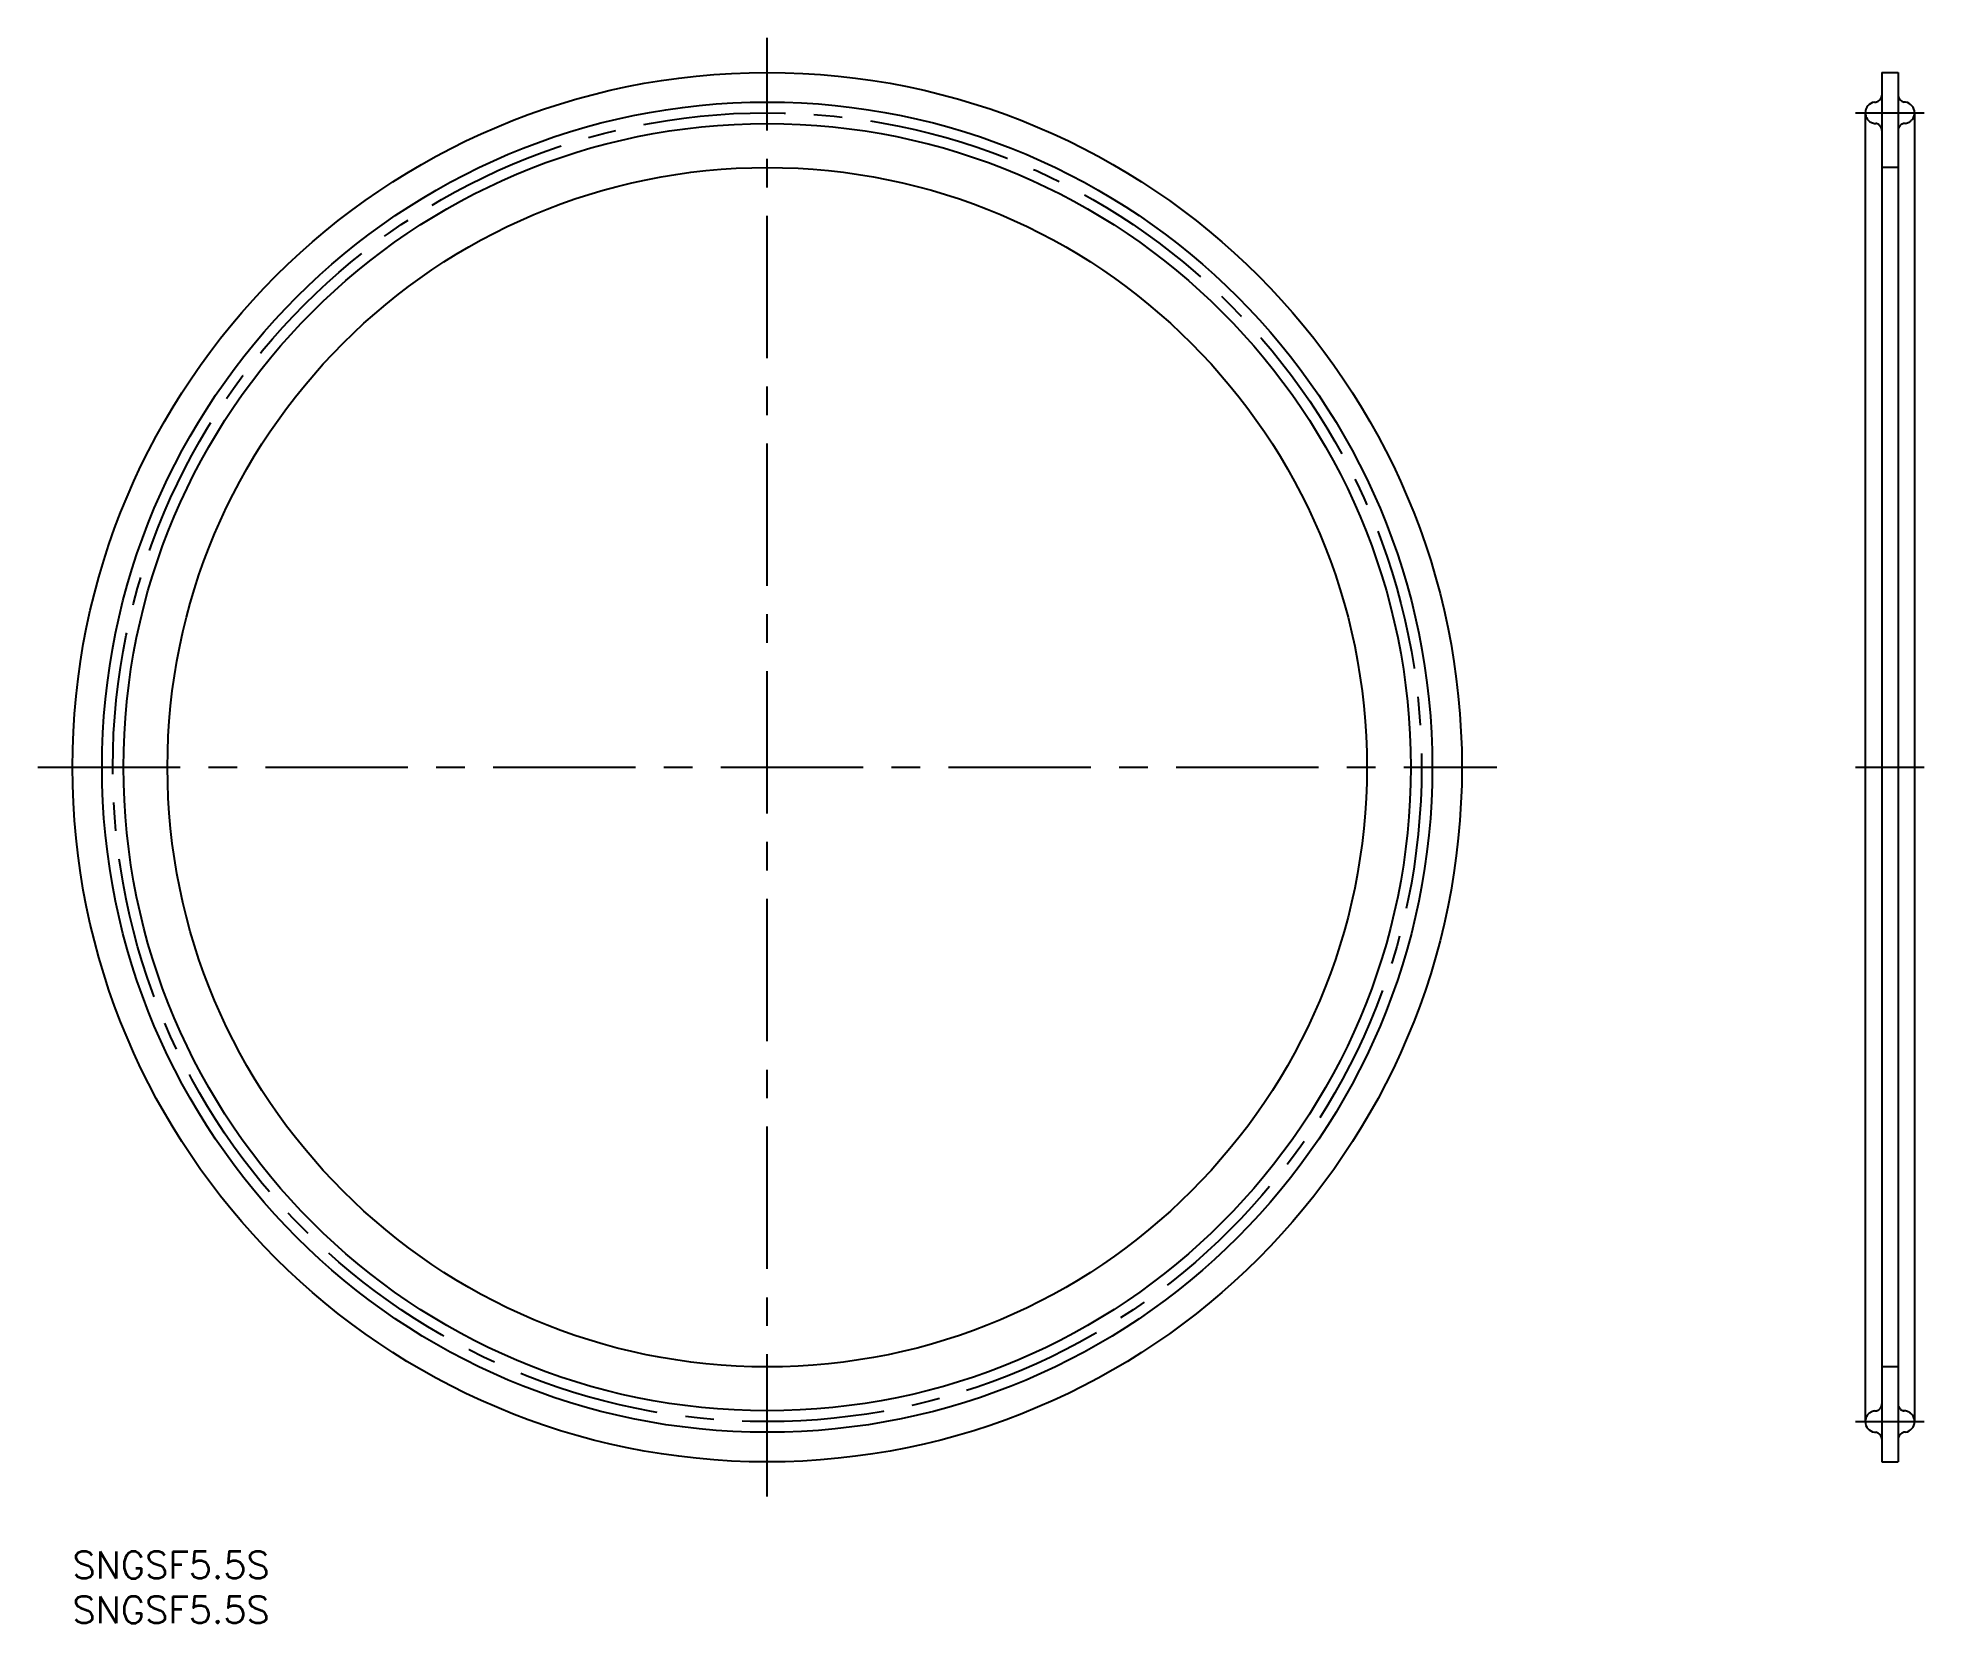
# Model space of a CAD drawing. Extents: x -4 to 207, y -8 to 169.
import ezdxf

# ---------------------------------------------------------------- set-up
doc = ezdxf.new("R2010")
doc.units = 0
doc.header["$LTSCALE"] = 0.5
doc.linetypes.add('CENTER', pattern=[50.8, 31.75, -6.35, 6.35, -6.35])
doc.linetypes.add('DASHED', pattern=[19.05, 12.7, -6.35])
for name, color, linetype in [('MSM_CENTER', 1, 'CENTER'), ('MSM_CONTINUOUS', 7, 'CONTINUOUS'), ('MSM_DASHED', 4, 'DASHED'), ('MSM_PART_NUMBER', 7, 'CONTINUOUS')]:
    doc.layers.add(name, color=color, linetype=linetype)
doc.styles.get("Standard").update_dxf_attribs({"font": 'txt.shx', "height": 3, "bigfont": 'bigfont.shx'})

msp = doc.modelspace()

# ---------------------------------------------------------------- linework, layer by layer
at = {"layer": 'MSM_CENTER'}
for p, q in [((77.5, 6.13), (77.5, 168.88)), ((198.92, 160.5), (206.58, 160.5)), ((-3.87, 87.5), (158.88, 87.5)), ((198.92, 87.5), (206.58, 87.5)), ((198.92, 14.5), (206.58, 14.5))]:
    msp.add_line(p, q, dxfattribs=at)
msp.add_circle((77.5, 87.5), 73, dxfattribs=at)
at = {"layer": 'MSM_CONTINUOUS'}
for p, q in [((201.85, 165), (203.65, 165)), ((201.85, 165), (201.85, 10)), ((203.65, 165), (203.65, 10)), ((200, 160.5), (200, 14.5)), ((201.02, 161.69), (201.17, 161.69)), ((204.48, 161.69), (204.28, 161.69)), ((204.48, 161.69), (204.33, 161.69)), ((205.5, 160.5), (205.5, 14.5)), ((201.02, 13.31), (201.17, 13.31)), ((204.48, 13.31), (204.28, 13.31)), ((204.48, 13.31), (204.33, 13.31)), ((201.85, 10), (203.65, 10))]:
    msp.add_line(p, q, dxfattribs=at)
for radius in [77.5, 74.2, 71.8, 66.9]:
    msp.add_circle((77.5, 87.5), radius, dxfattribs=at)
for centre, radius, start, end in [((201.05, 162.48), 0.8, 278.6269, 0), ((204.45, 162.48), 0.8, 180, 261.3731), ((201.2, 160.5), 1.2, 98.6269, 180), ((204.3, 160.5), 1.2, 0, 81.3731), ((201.2, 14.5), 1.2, 180, 261.3731), ((201.05, 12.52), 0.8, 360, 81.3731), ((204.45, 12.52), 0.8, 98.6269, 180), ((204.3, 14.5), 1.2, 278.6269, 360)]:
    msp.add_arc(centre, radius, start, end, dxfattribs=at)
at = {"layer": 'MSM_DASHED'}
for p, q in [((201.02, 159.31), (201.17, 159.31)), ((204.48, 159.31), (204.28, 159.31)), ((204.48, 159.31), (204.33, 159.31)), ((203.65, 154.4), (201.85, 154.4)), ((203.65, 20.6), (201.85, 20.6)), ((201.02, 15.69), (201.17, 15.69)), ((204.48, 15.69), (204.28, 15.69)), ((204.48, 15.69), (204.33, 15.69))]:
    msp.add_line(p, q, dxfattribs=at)
for centre, radius, start, end in [((201.2, 160.5), 1.2, 180, 261.3731), ((204.3, 160.5), 1.2, 278.6269, 360), ((201.05, 158.52), 0.8, 360, 81.3731), ((204.45, 158.52), 0.8, 98.6269, 180), ((201.2, 14.5), 1.2, 98.6269, 180), ((201.05, 16.48), 0.8, 278.6269, 0), ((204.45, 16.48), 0.8, 180, 261.3731), ((204.3, 14.5), 1.2, 0, 81.3731)]:
    msp.add_arc(centre, radius, start, end, dxfattribs=at)

# ---------------------------------------------------------------- texts
at = {"layer": 'MSM_PART_NUMBER'}
for p in [(0, -3), (0, -8)]:
    msp.add_text('SNGSF5.5S', height=3, dxfattribs=at).set_placement(p)

doc.saveas('drawing.dxf')
